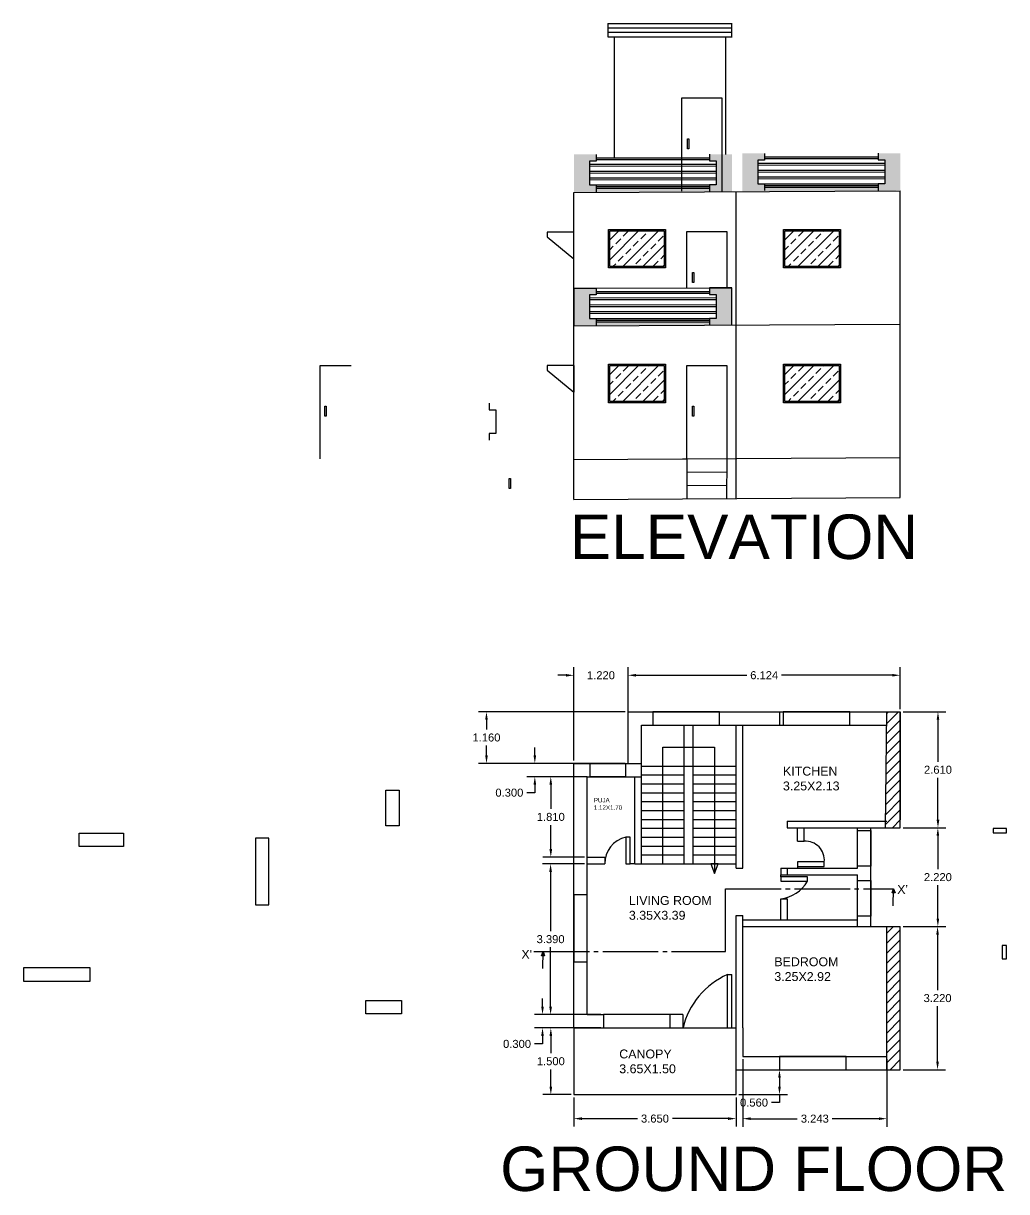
# Model space of a CAD drawing. Header units: metres. Extents: x 2481.9 to 2563.1, y 782.3 to 810.7.
# Drawn here: x 2481.89 to 2504.02, y 782.3 to 808.57 of the extents above; entities that cross this region are included whole.
import ezdxf

# ---------------------------------------------------------------- set-up
doc = ezdxf.new("R2010")
doc.units = ezdxf.units.M
doc.linetypes.add('JIS_08_25', pattern=[28, 25, -1.125, 0.75, -1.125])
doc.styles.get("Standard").update_dxf_attribs({"font": 'arial.ttf'})
doc.dimstyles.get("Standard").update_dxf_attribs({"dimtxt": 0.18, "dimasz": 0.18, "dimexe": 0.18, "dimexo": 0.0625, "dimgap": 0.09, "dimtad": 0, "dimtih": 1, "dimtoh": 1, "dimdec": 3, "dimzin": 0, "dimdsep": 46, "dimtxsty": 'Standard', "dimcen": 0.09, "dimadec": 0, "dimazin": 0, "dimtfac": 1, "dimtdec": 3, "dimtofl": 0, "dimtmove": 0, "dimatfit": 3, "dimfxl": 1, "dimtolj": 1, "dimtzin": 0, "dimarcsym": 0})

# ---------------------------------------------------------------- blocks, each defined once
blk = doc.blocks.new('*D1')
at = {"color": 0, "lineweight": -2, "transparency": 16777216}
for p, q in [((2494.277, 784.418), (2494.277, 783.761)), ((2497.927, 784.418), (2497.927, 783.761)), ((2494.457, 783.941), (2495.709, 783.941)), ((2497.747, 783.941), (2496.496, 783.941))]:
    blk.add_line(p, q, dxfattribs=at)
at = {"color": 0, "transparency": 16777216}
for points in [[(2494.457, 783.971), (2494.457, 783.911), (2494.277, 783.941)], [(2497.747, 783.971), (2497.747, 783.911), (2497.927, 783.941)]]:
    blk.add_solid(points, dxfattribs=at)
at = {"layer": 'Defpoints', "color": 0, "transparency": 16777216}
for p in [(2494.277, 784.481), (2497.927, 784.481), (2497.927, 783.941)]:
    blk.add_point(p, dxfattribs=at)
at = {"color": 0, "transparency": 16777216, "insert": (2496.102, 783.941), "char_height": 0.18, "attachment_point": 5}
blk.add_mtext('\\A1;3.650', dxfattribs=at)
blk = doc.blocks.new('*D2')
at = {"color": 0, "lineweight": -2, "transparency": 16777216}
for p, q in [((2494.215, 785.981), (2493.579, 785.981)), ((2493.759, 785.801), (2493.759, 785.413)), ((2493.759, 784.661), (2493.759, 785.049)), ((2494.215, 784.481), (2493.579, 784.481))]:
    blk.add_line(p, q, dxfattribs=at)
at = {"color": 0, "transparency": 16777216}
for points in [[(2493.729, 785.801), (2493.789, 785.801), (2493.759, 785.981)], [(2493.729, 784.661), (2493.789, 784.661), (2493.759, 784.481)]]:
    blk.add_solid(points, dxfattribs=at)
at = {"layer": 'Defpoints', "color": 0, "transparency": 16777216}
for p in [(2494.277, 785.981), (2493.759, 784.481), (2494.277, 784.481)]:
    blk.add_point(p, dxfattribs=at)
at = {"color": 0, "transparency": 16777216, "insert": (2493.759, 785.231), "char_height": 0.18, "attachment_point": 5}
blk.add_mtext('\\A1;1.500', dxfattribs=at)
blk = doc.blocks.new('*D3')
at = {"color": 0, "lineweight": -2, "transparency": 16777216}
for p, q in [((2494.515, 789.671), (2493.574, 789.671)), ((2493.754, 789.491), (2493.754, 788.158)), ((2493.754, 786.461), (2493.754, 787.794)), ((2494.515, 786.281), (2493.574, 786.281))]:
    blk.add_line(p, q, dxfattribs=at)
at = {"color": 0, "transparency": 16777216}
for points in [[(2493.724, 789.491), (2493.784, 789.491), (2493.754, 789.671)], [(2493.724, 786.461), (2493.784, 786.461), (2493.754, 786.281)]]:
    blk.add_solid(points, dxfattribs=at)
at = {"layer": 'Defpoints', "color": 0, "transparency": 16777216}
for p in [(2493.754, 789.671), (2494.577, 789.671), (2494.577, 786.281)]:
    blk.add_point(p, dxfattribs=at)
at = {"color": 0, "transparency": 16777216, "insert": (2493.754, 787.976), "char_height": 0.18, "attachment_point": 5}
blk.add_mtext('\\A1;3.390', dxfattribs=at)
blk = doc.blocks.new('*D4')
at = {"color": 0, "lineweight": -2, "transparency": 16777216}
for p, q in [((2493.572, 786.461), (2493.572, 786.641)), ((2494.883, 786.281), (2493.392, 786.281)), ((2494.883, 785.981), (2493.392, 785.981)), ((2493.572, 785.621), (2493.392, 785.621)), ((2493.572, 785.801), (2493.572, 785.621))]:
    blk.add_line(p, q, dxfattribs=at)
at = {"color": 0, "transparency": 16777216}
for points in [[(2493.542, 786.461), (2493.602, 786.461), (2493.572, 786.281)], [(2493.542, 785.801), (2493.602, 785.801), (2493.572, 785.981)]]:
    blk.add_solid(points, dxfattribs=at)
at = {"layer": 'Defpoints', "color": 0, "transparency": 16777216}
for p in [(2494.945, 786.281), (2493.572, 785.981), (2494.945, 785.981)]:
    blk.add_point(p, dxfattribs=at)
at = {"color": 0, "transparency": 16777216, "insert": (2492.999, 785.621), "char_height": 0.18, "attachment_point": 5}
blk.add_mtext('\\A1;0.300', dxfattribs=at)
blk = doc.blocks.new('*D5')
at = {"color": 0, "lineweight": -2, "transparency": 16777216}
for p, q in [((2493.399, 792.111), (2493.399, 792.291)), ((2494.579, 791.931), (2493.219, 791.931)), ((2494.579, 791.631), (2493.219, 791.631)), ((2493.399, 791.451), (2493.399, 791.271)), ((2493.399, 791.271), (2493.219, 791.271))]:
    blk.add_line(p, q, dxfattribs=at)
at = {"color": 0, "transparency": 16777216}
for points in [[(2493.369, 792.111), (2493.429, 792.111), (2493.399, 791.931)], [(2493.369, 791.451), (2493.429, 791.451), (2493.399, 791.631)]]:
    blk.add_solid(points, dxfattribs=at)
at = {"layer": 'Defpoints', "color": 0, "transparency": 16777216}
for p in [(2494.642, 791.931), (2493.399, 791.631), (2494.642, 791.631)]:
    blk.add_point(p, dxfattribs=at)
at = {"color": 0, "transparency": 16777216, "insert": (2492.826, 791.271), "char_height": 0.18, "attachment_point": 5}
blk.add_mtext('\\A1;0.300', dxfattribs=at)
blk = doc.blocks.new('*D6')
at = {"color": 0, "lineweight": -2, "transparency": 16777216}
for p, q in [((2494.515, 791.631), (2493.578, 791.631)), ((2493.758, 791.451), (2493.758, 790.908)), ((2493.758, 790.001), (2493.758, 790.544)), ((2494.515, 789.821), (2493.578, 789.821))]:
    blk.add_line(p, q, dxfattribs=at)
at = {"color": 0, "transparency": 16777216}
for points in [[(2493.728, 791.451), (2493.788, 791.451), (2493.758, 791.631)], [(2493.728, 790.001), (2493.788, 790.001), (2493.758, 789.821)]]:
    blk.add_solid(points, dxfattribs=at)
at = {"layer": 'Defpoints', "color": 0, "transparency": 16777216}
for p in [(2493.758, 791.631), (2494.577, 791.631), (2494.577, 789.821)]:
    blk.add_point(p, dxfattribs=at)
at = {"color": 0, "transparency": 16777216, "insert": (2493.758, 790.726), "char_height": 0.18, "attachment_point": 5}
blk.add_mtext('\\A1;1.810', dxfattribs=at)
blk = doc.blocks.new('*D7')
at = {"color": 0, "lineweight": -2, "transparency": 16777216}
for p, q in [((2494.277, 791.993), (2494.277, 794.091)), ((2495.497, 791.993), (2495.497, 794.091)), ((2494.097, 793.911), (2493.917, 793.911)), ((2495.677, 793.911), (2495.857, 793.911))]:
    blk.add_line(p, q, dxfattribs=at)
at = {"color": 0, "transparency": 16777216}
for points in [[(2494.097, 793.941), (2494.097, 793.881), (2494.277, 793.911)], [(2495.677, 793.941), (2495.677, 793.881), (2495.497, 793.911)]]:
    blk.add_solid(points, dxfattribs=at)
at = {"layer": 'Defpoints', "color": 0, "transparency": 16777216}
for p in [(2495.497, 793.911), (2494.277, 791.931), (2495.497, 791.931)]:
    blk.add_point(p, dxfattribs=at)
at = {"color": 0, "transparency": 16777216, "insert": (2494.887, 793.911), "char_height": 0.18, "attachment_point": 5}
blk.add_mtext('\\A1;1.220', dxfattribs=at)
blk = doc.blocks.new('*D8')
at = {"color": 0, "lineweight": -2, "transparency": 16777216}
for p, q in [((2495.435, 793.091), (2492.131, 793.091)), ((2492.311, 792.911), (2492.311, 792.693)), ((2492.311, 792.111), (2492.311, 792.329)), ((2495.435, 791.931), (2492.131, 791.931))]:
    blk.add_line(p, q, dxfattribs=at)
at = {"color": 0, "transparency": 16777216}
for points in [[(2492.281, 792.911), (2492.341, 792.911), (2492.311, 793.091)], [(2492.281, 792.111), (2492.341, 792.111), (2492.311, 791.931)]]:
    blk.add_solid(points, dxfattribs=at)
at = {"layer": 'Defpoints', "color": 0, "transparency": 16777216}
for p in [(2495.497, 793.091), (2492.311, 791.931), (2495.497, 791.931)]:
    blk.add_point(p, dxfattribs=at)
at = {"color": 0, "transparency": 16777216, "insert": (2492.311, 792.511), "char_height": 0.18, "attachment_point": 5}
blk.add_mtext('\\A1;1.160', dxfattribs=at)
blk = doc.blocks.new('*D9')
at = {"color": 0, "lineweight": -2, "transparency": 16777216}
for p, q in [((2495.497, 793.153), (2495.497, 794.092)), ((2501.622, 793.153), (2501.622, 794.092)), ((2495.677, 793.912), (2498.166, 793.912)), ((2501.442, 793.912), (2498.953, 793.912))]:
    blk.add_line(p, q, dxfattribs=at)
at = {"color": 0, "transparency": 16777216}
for points in [[(2495.677, 793.942), (2495.677, 793.882), (2495.497, 793.912)], [(2501.442, 793.942), (2501.442, 793.882), (2501.622, 793.912)]]:
    blk.add_solid(points, dxfattribs=at)
at = {"layer": 'Defpoints', "color": 0, "transparency": 16777216}
for p in [(2501.622, 793.912), (2495.497, 793.091), (2501.622, 793.091)]:
    blk.add_point(p, dxfattribs=at)
at = {"color": 0, "transparency": 16777216, "insert": (2498.56, 793.912), "char_height": 0.18, "attachment_point": 5}
blk.add_mtext('\\A1;6.124', dxfattribs=at)
blk = doc.blocks.new('*D10')
at = {"color": 0, "lineweight": -2, "transparency": 16777216}
for p, q in [((2501.684, 793.091), (2502.65, 793.091)), ((2502.47, 792.911), (2502.47, 791.968)), ((2502.47, 790.661), (2502.47, 791.604)), ((2501.684, 790.481), (2502.65, 790.481))]:
    blk.add_line(p, q, dxfattribs=at)
at = {"color": 0, "transparency": 16777216}
for points in [[(2502.44, 792.911), (2502.5, 792.911), (2502.47, 793.091)], [(2502.44, 790.661), (2502.5, 790.661), (2502.47, 790.481)]]:
    blk.add_solid(points, dxfattribs=at)
at = {"layer": 'Defpoints', "color": 0, "transparency": 16777216}
for p in [(2501.622, 793.091), (2501.622, 790.481), (2502.47, 790.481)]:
    blk.add_point(p, dxfattribs=at)
at = {"color": 0, "transparency": 16777216, "insert": (2502.47, 791.786), "char_height": 0.18, "attachment_point": 5}
blk.add_mtext('\\A1;2.610', dxfattribs=at)
blk = doc.blocks.new('*D11')
at = {"color": 0, "lineweight": -2, "transparency": 16777216}
for p, q in [((2501.684, 790.481), (2502.648, 790.481)), ((2502.468, 790.301), (2502.468, 789.553)), ((2502.468, 788.441), (2502.468, 789.189)), ((2501.684, 788.261), (2502.648, 788.261))]:
    blk.add_line(p, q, dxfattribs=at)
at = {"color": 0, "transparency": 16777216}
for points in [[(2502.438, 790.301), (2502.498, 790.301), (2502.468, 790.481)], [(2502.438, 788.441), (2502.498, 788.441), (2502.468, 788.261)]]:
    blk.add_solid(points, dxfattribs=at)
at = {"layer": 'Defpoints', "color": 0, "transparency": 16777216}
for p in [(2501.622, 790.481), (2501.622, 788.261), (2502.468, 788.261)]:
    blk.add_point(p, dxfattribs=at)
at = {"color": 0, "transparency": 16777216, "insert": (2502.468, 789.371), "char_height": 0.18, "attachment_point": 5}
blk.add_mtext('\\A1;2.220', dxfattribs=at)
blk = doc.blocks.new('*D12')
at = {"color": 0, "lineweight": -2, "transparency": 16777216}
for p, q in [((2501.684, 788.261), (2502.641, 788.261)), ((2502.461, 788.081), (2502.461, 786.833)), ((2502.461, 785.221), (2502.461, 786.469)), ((2501.684, 785.041), (2502.641, 785.041))]:
    blk.add_line(p, q, dxfattribs=at)
at = {"color": 0, "transparency": 16777216}
for points in [[(2502.431, 788.081), (2502.491, 788.081), (2502.461, 788.261)], [(2502.431, 785.221), (2502.491, 785.221), (2502.461, 785.041)]]:
    blk.add_solid(points, dxfattribs=at)
at = {"layer": 'Defpoints', "color": 0, "transparency": 16777216}
for p in [(2501.622, 788.261), (2501.622, 785.041), (2502.461, 785.041)]:
    blk.add_point(p, dxfattribs=at)
at = {"color": 0, "transparency": 16777216, "insert": (2502.461, 786.651), "char_height": 0.18, "attachment_point": 5}
blk.add_mtext('\\A1;3.220', dxfattribs=at)
blk = doc.blocks.new('*D13')
at = {"color": 0, "lineweight": -2, "transparency": 16777216}
for p, q in [((2498.077, 785.278), (2498.077, 783.76)), ((2501.32, 785.278), (2501.32, 783.76)), ((2498.257, 783.94), (2499.305, 783.94)), ((2501.14, 783.94), (2500.092, 783.94))]:
    blk.add_line(p, q, dxfattribs=at)
at = {"color": 0, "transparency": 16777216}
for points in [[(2498.257, 783.97), (2498.257, 783.91), (2498.077, 783.94)], [(2501.14, 783.97), (2501.14, 783.91), (2501.32, 783.94)]]:
    blk.add_solid(points, dxfattribs=at)
at = {"layer": 'Defpoints', "color": 0, "transparency": 16777216}
for p in [(2498.077, 785.341), (2501.32, 785.341), (2498.077, 783.94)]:
    blk.add_point(p, dxfattribs=at)
at = {"color": 0, "transparency": 16777216, "insert": (2499.699, 783.94), "char_height": 0.18, "attachment_point": 5}
blk.add_mtext('\\A1;3.243', dxfattribs=at)
blk = doc.blocks.new('*D14')
at = {"color": 0, "lineweight": -2, "transparency": 16777216}
for p, q in [((2497.99, 785.041), (2499.084, 785.041)), ((2498.904, 784.861), (2498.904, 784.661)), ((2497.99, 784.481), (2499.084, 784.481)), ((2498.904, 784.301), (2498.724, 784.301)), ((2498.904, 784.481), (2498.904, 784.301))]:
    blk.add_line(p, q, dxfattribs=at)
at = {"color": 0, "transparency": 16777216}
for points in [[(2498.874, 784.861), (2498.934, 784.861), (2498.904, 785.041)], [(2498.874, 784.661), (2498.934, 784.661), (2498.904, 784.481)]]:
    blk.add_solid(points, dxfattribs=at)
at = {"layer": 'Defpoints', "color": 0, "transparency": 16777216}
for p in [(2497.927, 785.041), (2497.927, 784.481), (2498.904, 784.481)]:
    blk.add_point(p, dxfattribs=at)
at = {"color": 0, "transparency": 16777216, "insert": (2498.331, 784.301), "char_height": 0.18, "attachment_point": 5}
blk.add_mtext('\\A1;0.560', dxfattribs=at)

msp = doc.modelspace()

# ---------------------------------------------------------------- hatches: boundary and pattern name
at = {"linetype": 'JIS_08_25'}
h = msp.add_hatch(color=256, dxfattribs=at)
h.dxf.hatch_style = 1
h.paths.add_polyline_path([(2494.6274, 805.4734), (2494.7774, 805.4734), (2494.7774, 805.6234), (2494.2774, 805.6234), (2494.2774, 804.7701), (2497.333, 804.7879), (2497.333, 804.8622), (2494.7785, 804.8622), (2494.7785, 804.9372), (2494.6285, 804.9372)])
h = msp.add_hatch(color=256, dxfattribs=at)
h.dxf.hatch_style = 1
h.paths.add_polyline_path([(2497.483, 804.9391), (2497.333, 804.9391), (2497.333, 804.7879), (2497.833, 804.7908), (2497.833, 805.6291), (2497.333, 805.6283), (2497.333, 805.4791), (2497.483, 805.4791)])
h = msp.add_hatch(color=256, dxfattribs=at)
h.dxf.hatch_style = 1
h.paths.add_polyline_path([(2498.4161, 805.4966), (2498.5661, 805.4966), (2498.5661, 805.6466), (2498.0661, 805.6466), (2498.0661, 804.7933), (2501.1217, 804.8111), (2501.1217, 804.8853), (2498.5672, 804.8853), (2498.5672, 804.9603), (2498.4172, 804.9603)])
h = msp.add_hatch(color=256, dxfattribs=at)
h.dxf.hatch_style = 1
h.paths.add_polyline_path([(2501.2717, 804.9623), (2501.1217, 804.9623), (2501.1217, 804.8111), (2501.6217, 804.814), (2501.6217, 805.6523), (2501.1217, 805.6515), (2501.1217, 805.5023), (2501.2717, 805.5023)])
h = msp.add_hatch(color=256, dxfattribs=at)
h.dxf.hatch_style = 1
h.paths.add_polyline_path([(2494.6274, 802.4702), (2494.7774, 802.4702), (2494.7774, 802.6202), (2494.2774, 802.6202), (2494.2774, 801.7668), (2497.333, 801.7846), (2497.333, 801.8589), (2494.7785, 801.8589), (2494.7785, 801.9339), (2494.6285, 801.9339)])
h = msp.add_hatch(color=256, dxfattribs=at)
h.dxf.hatch_style = 1
h.paths.add_polyline_path([(2497.483, 801.9358), (2497.333, 801.9358), (2497.333, 801.7846), (2497.833, 801.7876), (2497.833, 802.6258), (2497.333, 802.625), (2497.333, 802.4758), (2497.483, 802.4758)])
h = msp.add_hatch()
h.set_pattern_fill('ANSI31', color=256, scale=0.05)
h.paths.add_polyline_path([(2501.6217, 793.0909), (2501.32, 793.0909), (2501.2917, 790.4809), (2501.6217, 790.4809)])
h = msp.add_hatch()
h.set_pattern_fill('ANSI31', color=256, scale=0.05)
h.paths.add_polyline_path([(2501.6217, 788.2609), (2501.32, 788.2609), (2501.32, 785.0409), (2501.6217, 785.0409)])

# ---------------------------------------------------------------- linework, layer by layer
at = {"color": 7, "linetype": 'JIS_08_25', "true_color": 0xffffff}
for p, q in [((2495.0428, 808.5721), (2497.8428, 808.5721)), ((2495.0428, 808.5721), (2495.0428, 808.2721)), ((2495.0428, 808.4721), (2497.8428, 808.4721)), ((2495.0428, 808.3721), (2497.8428, 808.3721)), ((2495.0428, 808.2721), (2497.8428, 808.2721)), ((2495.1915, 805.5484), (2495.1928, 808.2721)), ((2497.6928, 808.2721), (2497.6917, 805.6231)), ((2494.7774, 805.5484), (2497.333, 805.5484)), ((2497.333, 805.6291), (2497.333, 805.4791)), ((2498.5661, 805.5716), (2501.1217, 805.5716)), ((2498.5661, 805.5316), (2501.1217, 805.5316)), ((2501.1217, 805.6523), (2501.1217, 805.5023)), ((2494.6276, 805.4027), (2497.483, 805.4086)), ((2494.6276, 805.3627), (2497.4831, 805.3686)), ((2494.7774, 805.5084), (2497.333, 805.5084)), ((2497.333, 805.4791), (2497.483, 805.4791)), ((2497.483, 805.4791), (2497.483, 804.9391)), ((2498.4162, 805.4259), (2501.2717, 805.4318)), ((2498.4163, 805.3859), (2501.2717, 805.3918)), ((2498.4165, 805.2685), (2501.272, 805.2744)), ((2501.1217, 805.5023), (2501.2717, 805.5023)), ((2501.2717, 805.5023), (2501.2717, 804.9623)), ((2494.6276, 805.095), (2497.483, 805.1009)), ((2494.6276, 805.055), (2497.4831, 805.0609)), ((2494.6279, 805.2453), (2497.4833, 805.2512)), ((2494.628, 805.2053), (2497.4834, 805.2112)), ((2498.4162, 805.1182), (2501.2717, 805.1241)), ((2498.4163, 805.0782), (2501.2717, 805.0841)), ((2498.4166, 805.2285), (2501.2721, 805.2344)), ((2494.7785, 804.9372), (2497.333, 804.9391)), ((2494.7785, 804.9022), (2497.3341, 804.9022)), ((2494.7785, 804.8622), (2497.3341, 804.8622)), ((2497.483, 804.9391), (2497.333, 804.9391)), ((2497.333, 804.9391), (2497.333, 804.7891)), ((2497.933, 797.8882), (2497.933, 804.7876)), ((2498.5672, 804.9603), (2501.1217, 804.9623)), ((2498.5672, 804.9253), (2501.1228, 804.9253)), ((2498.5672, 804.8853), (2501.1228, 804.8853)), ((2501.2717, 804.9623), (2501.1217, 804.9623)), ((2501.1217, 804.9623), (2501.1217, 804.8123)), ((2494.6276, 802.3994), (2497.483, 802.4053)), ((2494.7774, 802.5452), (2497.333, 802.5452)), ((2494.7774, 802.5052), (2497.333, 802.5052)), ((2497.833, 802.6258), (2497.333, 802.6258)), ((2497.333, 802.6258), (2497.333, 802.4758)), ((2497.333, 802.4758), (2497.483, 802.4758)), ((2497.483, 802.4758), (2497.483, 801.9358)), ((2494.6276, 802.3594), (2497.4831, 802.3653)), ((2494.6279, 802.242), (2497.4833, 802.2479)), ((2494.628, 802.202), (2497.4834, 802.2079)), ((2494.6276, 802.0917), (2497.483, 802.0976)), ((2494.6276, 802.0517), (2497.4831, 802.0576)), ((2494.7785, 801.9339), (2497.333, 801.9358)), ((2494.7785, 801.8989), (2497.3341, 801.8989)), ((2494.7785, 801.8589), (2497.3341, 801.8589)), ((2497.483, 801.9358), (2497.333, 801.9358)), ((2497.333, 801.9358), (2497.333, 801.7858)), ((2492.5225, 799.8845), (2492.5228, 799.3482)), ((2501.4369, 789.0159), (2501.4709, 789.1124)), ((2501.5051, 789.0159), (2501.4369, 789.0159)), ((2501.4656, 788.7261), (2501.4709, 789.1124)), ((2501.4709, 789.1124), (2501.5051, 789.0159)), ((2493.5512, 787.6056), (2493.5852, 787.7022)), ((2493.58, 787.3158), (2493.5852, 787.7022)), ((2493.5852, 787.7022), (2493.6195, 787.6056)), ((2493.6195, 787.6056), (2493.5512, 787.6056)), ((2496.7274, 786.2819), (2496.7274, 785.9809))]:
    msp.add_line(p, q, dxfattribs=at)
for p, q in [((2497.833, 808.2721), (2497.833, 808.5721)), ((2496.7069, 804.7951), (2496.7069, 806.8951)), ((2496.7069, 806.8951), (2497.6069, 806.8951)), ((2497.6069, 806.8951), (2497.6063, 804.8009)), ((2494.2774, 804.7669), (2501.6217, 804.8085)), ((2494.2774, 797.8668), (2494.2774, 804.7669)), ((2501.6217, 797.9098), (2501.6217, 804.8085)), ((2494.2774, 803.8739), (2493.6774, 803.8739)), ((2493.6774, 803.8739), (2493.6774, 803.7739)), ((2495.0539, 803.9367), (2496.3396, 803.9367)), ((2495.0539, 803.0726), (2495.0539, 803.9367)), ((2495.0839, 803.9067), (2496.3096, 803.9067)), ((2495.0839, 803.1026), (2495.0839, 803.9067)), ((2496.3096, 803.9067), (2496.3096, 803.1026)), ((2496.3396, 803.9367), (2496.3396, 803.0726)), ((2496.8174, 802.6242), (2496.8174, 803.8888)), ((2496.8174, 803.8888), (2497.7174, 803.8888)), ((2497.7174, 803.8888), (2497.7171, 802.6256)), ((2498.9944, 803.9353), (2500.2802, 803.9353)), ((2498.9944, 803.0711), (2498.9944, 803.9353)), ((2499.0244, 803.9053), (2500.2502, 803.9053)), ((2499.0244, 803.1011), (2499.0244, 803.9053)), ((2500.2502, 803.9053), (2500.2502, 803.1011)), ((2500.2802, 803.9353), (2500.2802, 803.0711)), ((2496.3396, 803.0726), (2495.0539, 803.0726)), ((2496.3096, 803.1026), (2495.0839, 803.1026)), ((2500.2802, 803.0711), (2498.9944, 803.0711)), ((2500.2502, 803.1011), (2499.0244, 803.1011)), ((2497.833, 801.7877), (2497.833, 802.6258)), ((2494.2774, 801.7668), (2501.6217, 801.8096)), ((2488.5725, 798.7811), (2488.5725, 800.8811)), ((2488.5725, 800.8811), (2489.2683, 800.8811)), ((2494.2774, 800.8749), (2493.6774, 800.8749)), ((2493.6774, 800.8749), (2493.6774, 800.7749)), ((2495.0539, 800.9049), (2496.3396, 800.9049)), ((2495.0539, 800.0407), (2495.0539, 800.9049)), ((2495.0839, 800.8749), (2496.3096, 800.8749)), ((2495.0839, 800.0707), (2495.0839, 800.8749)), ((2496.3096, 800.8749), (2496.3096, 800.0707)), ((2496.3396, 800.9049), (2496.3396, 800.0407)), ((2496.8174, 798.7811), (2496.8174, 800.8811)), ((2496.8174, 800.8811), (2497.7174, 800.8811)), ((2497.7174, 800.8811), (2497.7168, 798.7869)), ((2498.9944, 800.9049), (2500.2802, 800.9049)), ((2498.9944, 800.0407), (2498.9944, 800.9049)), ((2499.0244, 800.8749), (2500.2502, 800.8749)), ((2499.0244, 800.0707), (2499.0244, 800.8749)), ((2500.2502, 800.8749), (2500.2502, 800.0707)), ((2500.2802, 800.9049), (2500.2802, 800.0407)), ((2496.3396, 800.0407), (2495.0539, 800.0407)), ((2496.3096, 800.0707), (2495.0839, 800.0707)), ((2500.2802, 800.0407), (2498.9944, 800.0407)), ((2500.2502, 800.0707), (2499.0244, 800.0707)), ((2494.2721, 798.7668), (2501.6164, 798.8098)), ((2496.7274, 798.7811), (2496.8174, 798.7811)), ((2496.8169, 798.4817), (2497.7158, 798.4869)), ((2496.8165, 798.1817), (2497.7147, 798.1869)), ((2494.2774, 797.8668), (2501.6217, 797.9098)), ((2495.4974, 793.0909), (2501.6217, 793.0909)), ((2495.4974, 791.9309), (2495.4974, 793.0909)), ((2498.9057, 793.0909), (2498.9057, 792.7909)), ((2501.2917, 790.4809), (2501.32, 793.0909)), ((2501.6217, 790.4809), (2501.6217, 793.0909)), ((2501.6217, 793.0909), (2501.6217, 790.6584)), ((2495.7974, 789.6709), (2495.7974, 792.7909)), ((2495.7974, 792.7909), (2501.32, 792.7909)), ((2496.7624, 789.6709), (2496.7624, 792.7909)), ((2496.9624, 789.6709), (2496.9624, 792.7909)), ((2497.9274, 789.5709), (2497.9274, 792.7909)), ((2498.0774, 789.5709), (2498.0774, 792.7909)), ((2496.2799, 789.6709), (2496.2799, 792.2961)), ((2496.2799, 792.2961), (2497.4449, 792.2961)), ((2497.4449, 792.2961), (2497.4449, 789.4552)), ((2494.2774, 785.9809), (2494.2774, 791.9309)), ((2494.2774, 791.9309), (2495.7974, 791.9309)), ((2494.2774, 791.6309), (2494.2774, 791.9309)), ((2495.7974, 791.8709), (2497.9274, 791.8709)), ((2494.5774, 786.2809), (2494.5774, 791.6309)), ((2494.5774, 791.6309), (2495.7974, 791.6309)), ((2495.6474, 789.6709), (2495.6474, 791.6309)), ((2495.7974, 791.6709), (2496.7624, 791.6709)), ((2496.9624, 791.6709), (2497.9274, 791.6709)), ((2495.7974, 791.4709), (2496.7624, 791.4709)), ((2496.9624, 791.4709), (2497.9274, 791.4709)), ((2495.7974, 791.2709), (2496.7624, 791.2709)), ((2496.9624, 791.2709), (2497.9274, 791.2709)), ((2495.7974, 791.0709), (2496.7624, 791.0709)), ((2495.7974, 790.8709), (2496.7624, 790.8709)), ((2496.9624, 791.0709), (2497.9274, 791.0709)), ((2496.9624, 790.8709), (2497.9274, 790.8709)), ((2495.7974, 790.6709), (2496.7624, 790.6709)), ((2496.9624, 790.6709), (2497.9274, 790.6709)), ((2499.0774, 790.6309), (2501.32, 790.6309)), ((2499.0774, 790.6309), (2499.0774, 790.4809)), ((2495.7974, 790.4709), (2496.7624, 790.4709)), ((2496.9624, 790.4709), (2497.9274, 790.4709)), ((2499.0774, 790.4809), (2500.9617, 790.4809)), ((2499.3117, 790.18), (2499.3117, 790.4809)), ((2499.4617, 790.18), (2499.4617, 790.4809)), ((2500.6617, 789.5709), (2500.6617, 790.4809)), ((2500.9617, 788.2609), (2500.9617, 790.4809)), ((2500.9617, 790.4809), (2501.6217, 790.4809)), ((2503.7155, 790.4655), (2503.7155, 790.3655)), ((2504.0155, 790.4655), (2503.7155, 790.4655)), ((2503.7155, 790.3655), (2504.0155, 790.3655)), ((2504.0155, 790.3655), (2504.0155, 790.4655)), ((2495.5467, 790.2711), (2495.4467, 790.2711)), ((2495.4467, 790.2711), (2495.4467, 789.6711)), ((2495.5467, 789.6711), (2495.5467, 790.2711)), ((2495.7974, 790.2709), (2496.7624, 790.2709)), ((2495.7974, 790.0709), (2496.7624, 790.0709)), ((2496.9624, 790.2709), (2497.9274, 790.2709)), ((2496.9624, 790.0709), (2497.9274, 790.0709)), ((2499.3117, 790.18), (2499.4617, 790.18)), ((2494.5774, 789.8209), (2494.9743, 789.8209)), ((2494.9743, 789.8209), (2494.9743, 789.6709)), ((2495.7974, 789.8709), (2496.7624, 789.8709)), ((2496.9624, 789.8709), (2497.9274, 789.8709)), ((2494.5774, 789.6709), (2494.9743, 789.6709)), ((2495.4467, 789.6711), (2495.5467, 789.6711)), ((2495.6474, 789.6709), (2495.5474, 789.6709)), ((2495.6474, 789.6709), (2495.7974, 789.6709)), ((2495.7974, 789.6709), (2496.7624, 789.6709)), ((2496.7624, 789.6709), (2497.9274, 789.6709)), ((2497.5227, 789.6716), (2497.3608, 789.6709)), ((2497.3608, 789.6709), (2497.4449, 789.4552)), ((2497.4449, 789.4552), (2497.5227, 789.6716)), ((2497.9274, 789.5709), (2498.0774, 789.5709)), ((2498.9317, 789.5709), (2500.6617, 789.5709)), ((2498.9317, 789.5709), (2498.9317, 789.4209)), ((2499.0817, 789.4209), (2499.0817, 789.5709)), ((2499.3116, 789.7142), (2499.3116, 789.6142)), ((2499.9116, 789.7142), (2499.3116, 789.7142)), ((2499.3116, 789.6142), (2499.9116, 789.6142)), ((2499.3116, 789.6142), (2499.3116, 789.5709)), ((2499.9116, 789.6142), (2499.9116, 789.7142)), ((2498.9317, 789.4209), (2500.6617, 789.4209)), ((2498.9322, 789.3777), (2498.9317, 789.4209)), ((2499.5322, 789.3777), (2498.9322, 789.3777)), ((2498.9322, 789.3777), (2498.9322, 789.2777)), ((2498.9322, 789.2777), (2499.5322, 789.2777)), ((2499.5322, 789.2777), (2499.5322, 789.3777)), ((2500.6617, 788.2609), (2500.6617, 789.4209)), ((2497.692, 788.9168), (2497.692, 789.1124)), ((2498.9317, 788.4109), (2498.9317, 788.8841)), ((2498.9317, 788.8841), (2499.0817, 788.8841)), ((2499.0817, 788.4109), (2499.0817, 788.8841)), ((2497.9274, 784.4809), (2497.9274, 788.5109)), ((2497.9274, 788.5109), (2498.0774, 788.5109)), ((2498.0774, 785.9809), (2498.0774, 788.5109)), ((2498.0774, 788.4109), (2500.6617, 788.4109)), ((2498.0774, 788.2609), (2501.6217, 788.2609)), ((2501.32, 785.0409), (2501.32, 788.2609)), ((2501.6217, 785.0409), (2501.6217, 788.2609)), ((2497.9274, 786.2819), (2497.9274, 787.7819)), ((2504.0155, 787.8348), (2503.9155, 787.8348)), ((2503.9155, 787.8348), (2503.9155, 787.5348)), ((2504.0155, 787.5348), (2504.0155, 787.8348)), ((2503.9155, 787.5348), (2504.0155, 787.5348)), ((2497.733, 785.9809), (2497.733, 787.1809)), ((2497.733, 787.1809), (2497.833, 787.1809)), ((2497.833, 785.9809), (2497.833, 787.1809)), ((2494.5774, 786.2809), (2494.9453, 786.2809)), ((2496.7274, 786.2819), (2496.4453, 786.2809)), ((2494.2774, 785.9809), (2496.733, 785.9809)), ((2494.2774, 785.9809), (2494.2774, 784.4809)), ((2496.733, 785.9809), (2497.933, 785.9809)), ((2498.0774, 785.9809), (2498.0774, 785.3409)), ((2498.0774, 785.3409), (2501.32, 785.3409)), ((2497.9274, 785.0409), (2501.6217, 785.0409)), ((2494.2774, 784.4809), (2497.9274, 784.4809))]:
    msp.add_line(p, q)
at = {"color": 0}
for p, q in [((2493.6774, 803.7739), (2494.2774, 803.2739)), ((2494.2774, 800.8749), (2494.2774, 800.2749)), ((2493.6774, 800.7749), (2494.2774, 800.2749))]:
    msp.add_line(p, q, dxfattribs=at)
at = {"linetype": 'Continuous'}
for p, q in [((2495.0839, 803.7045), (2495.2862, 803.9067)), ((2495.0839, 803.2555), (2495.7352, 803.9067)), ((2495.2203, 803.6164), (2495.3325, 803.7286)), ((2495.38, 803.1026), (2496.1842, 803.9067)), ((2495.3887, 803.7847), (2495.5009, 803.897)), ((2495.7816, 803.7286), (2495.8938, 803.8409)), ((2495.9499, 803.897), (2495.9597, 803.9067)), ((2496.1744, 803.6725), (2496.2867, 803.7847)), ((2499.0244, 803.703), (2499.2267, 803.9053)), ((2499.0244, 803.254), (2499.6757, 803.9053)), ((2499.1608, 803.6149), (2499.2731, 803.7271)), ((2499.3206, 803.1011), (2500.1247, 803.9053)), ((2499.3292, 803.7833), (2499.4415, 803.8955)), ((2499.7221, 803.7271), (2499.8343, 803.8394)), ((2499.8905, 803.8955), (2499.9002, 803.9053)), ((2500.115, 803.671), (2500.2272, 803.7833)), ((2495.0839, 803.48), (2495.1642, 803.5602)), ((2495.4448, 803.3918), (2495.557, 803.5041)), ((2495.6132, 803.5602), (2495.7254, 803.6725)), ((2495.829, 803.1026), (2496.3096, 803.5832)), ((2495.8377, 803.3357), (2495.9499, 803.448)), ((2496.0061, 803.5041), (2496.1183, 803.6164)), ((2499.0244, 803.4785), (2499.1047, 803.5588)), ((2499.3853, 803.3904), (2499.4976, 803.5026)), ((2499.5537, 803.5588), (2499.666, 803.671)), ((2499.7696, 803.1011), (2500.2502, 803.5817)), ((2499.7782, 803.3343), (2499.8905, 803.4465)), ((2499.9466, 803.5026), (2500.0589, 803.6149)), ((2495.1555, 803.1026), (2495.2203, 803.1673)), ((2495.2764, 803.2235), (2495.3887, 803.3357)), ((2495.6693, 803.1673), (2495.7816, 803.2796)), ((2496.0622, 803.1112), (2496.1744, 803.2235)), ((2496.2306, 803.2796), (2496.3096, 803.3587)), ((2499.0961, 803.1011), (2499.1608, 803.1659)), ((2499.217, 803.222), (2499.3292, 803.3343)), ((2499.6098, 803.1659), (2499.7221, 803.2781)), ((2500.0027, 803.1097), (2500.115, 803.222)), ((2500.1711, 803.2781), (2500.2502, 803.3572)), ((2495.6045, 803.1026), (2495.6132, 803.1112)), ((2496.278, 803.1026), (2496.3096, 803.1342)), ((2499.5451, 803.1011), (2499.5537, 803.1097)), ((2500.2186, 803.1011), (2500.2502, 803.1327)), ((2495.0839, 800.6726), (2495.2862, 800.8749)), ((2495.0839, 800.2236), (2495.7352, 800.8749)), ((2495.38, 800.0707), (2496.1842, 800.8749)), ((2495.3887, 800.7529), (2495.5009, 800.8651)), ((2495.7816, 800.6968), (2495.8938, 800.809)), ((2495.9499, 800.8651), (2495.9597, 800.8749)), ((2499.0244, 800.6726), (2499.2267, 800.8749)), ((2499.0244, 800.2236), (2499.6757, 800.8749)), ((2499.3206, 800.0707), (2500.1247, 800.8749)), ((2499.3292, 800.7529), (2499.4415, 800.8651)), ((2499.7221, 800.6968), (2499.8343, 800.809)), ((2499.8905, 800.8651), (2499.9002, 800.8749)), ((2495.2203, 800.5845), (2495.3325, 800.6968)), ((2495.6132, 800.5284), (2495.7254, 800.6406)), ((2495.829, 800.0707), (2496.3096, 800.5513)), ((2496.0061, 800.4722), (2496.1183, 800.5845)), ((2496.1744, 800.6406), (2496.2867, 800.7529)), ((2499.1608, 800.5845), (2499.2731, 800.6968)), ((2499.5537, 800.5284), (2499.666, 800.6406)), ((2499.7696, 800.0707), (2500.2502, 800.5513)), ((2499.9466, 800.4722), (2500.0589, 800.5845)), ((2500.115, 800.6406), (2500.2272, 800.7529)), ((2495.0839, 800.4481), (2495.1642, 800.5284)), ((2495.2764, 800.1916), (2495.3887, 800.3039)), ((2495.4448, 800.36), (2495.557, 800.4722)), ((2495.8377, 800.3039), (2495.9499, 800.4161)), ((2496.2306, 800.2477), (2496.3096, 800.3268)), ((2499.0244, 800.4481), (2499.1047, 800.5284)), ((2499.217, 800.1916), (2499.3292, 800.3039)), ((2499.3853, 800.36), (2499.4976, 800.4722)), ((2499.7782, 800.3039), (2499.8905, 800.4161)), ((2500.1711, 800.2477), (2500.2502, 800.3268)), ((2495.1555, 800.0707), (2495.2203, 800.1355)), ((2495.6045, 800.0707), (2495.6132, 800.0794)), ((2495.6693, 800.1355), (2495.7816, 800.2477)), ((2496.0622, 800.0794), (2496.1744, 800.1916)), ((2496.278, 800.0707), (2496.3096, 800.1023)), ((2499.0961, 800.0707), (2499.1608, 800.1355)), ((2499.5451, 800.0707), (2499.5537, 800.0794)), ((2499.6098, 800.1355), (2499.7221, 800.2477)), ((2500.0027, 800.0794), (2500.115, 800.1916)), ((2500.2186, 800.0707), (2500.2502, 800.1023))]:
    msp.add_line(p, q, dxfattribs=at)
at = {"color": 7, "true_color": 0xffffff}
for p, q in [((2494.2774, 802.6202), (2497.833, 802.6258)), ((2494.2774, 802.6202), (2494.2774, 801.7668)), ((2494.2774, 802.6202), (2494.7774, 802.6202)), ((2492.3721, 800.0341), (2492.3725, 799.8841)), ((2492.3725, 799.8841), (2492.5225, 799.8845)), ((2492.5228, 799.3482), (2492.3728, 799.3478)), ((2492.3728, 799.3478), (2492.3732, 799.1978)), ((2496.8174, 798.7811), (2496.816, 797.8816)), ((2497.7168, 798.7869), (2497.7137, 797.8869))]:
    msp.add_line(p, q, dxfattribs=at)
at = {"color": 242, "true_color": 0xcd2027}
msp.add_line((2494.2774, 800.2749), (2494.2774, 800.2749), dxfattribs=at)
at = {"linetype": 'JIS_08_25', "ltscale": 0.05}
for p, q in [((2497.692, 789.1124), (2501.4709, 789.1124)), ((2497.692, 787.7022), (2497.692, 788.9168)), ((2493.3763, 787.7022), (2497.2188, 787.7022))]:
    msp.add_line(p, q, dxfattribs=at)
at = {"ltscale": 0.05}
msp.add_line((2497.2188, 787.7022), (2497.692, 787.7022), dxfattribs=at)
for points in [[(2496.8356, 805.9786), (2496.8653, 805.9786), (2496.8653, 805.7527), (2496.8356, 805.7527)], [(2496.9461, 802.9723), (2496.9758, 802.9723), (2496.9758, 802.7464), (2496.9461, 802.7464)], [(2488.671, 799.9646), (2488.7007, 799.9646), (2488.7007, 799.7387), (2488.671, 799.7387)], [(2496.9461, 799.9646), (2496.9758, 799.9646), (2496.9758, 799.7387), (2496.9461, 799.7387)], [(2492.8222, 798.337), (2492.8519, 798.337), (2492.8519, 798.1112), (2492.8222, 798.1112)], [(2490.3435, 791.3257), (2490.3435, 790.5257), (2490.0435, 790.5257), (2490.0435, 791.3257)], [(2483.1446, 790.362), (2484.1446, 790.362), (2484.1446, 790.062), (2483.1446, 790.062)], [(2487.1102, 790.2478), (2487.1102, 788.7478), (2487.4102, 788.7478), (2487.4102, 790.2478)], [(2481.8902, 787.0358), (2483.3902, 787.0358), (2483.3902, 787.3358), (2481.8902, 787.3358)], [(2489.5953, 786.5942), (2490.3953, 786.5942), (2490.3953, 786.2942), (2489.5953, 786.2942)]]:
    msp.add_lwpolyline(points, close=True)
at = {"color": 7, "linetype": 'JIS_08_25', "true_color": 0xffffff}
for points in [[(2494.7774, 805.6234), (2494.7774, 805.4734), (2494.6274, 805.4734), (2494.6285, 804.9372), (2494.7785, 804.9372), (2494.7785, 804.7872)], [(2498.5661, 805.6466), (2498.5661, 805.4966), (2498.4161, 805.4966), (2498.4172, 804.9603), (2498.5672, 804.9603), (2498.5672, 804.8103)], [(2494.7774, 802.6202), (2494.7774, 802.4702), (2494.6274, 802.4702), (2494.6285, 801.9339), (2494.7785, 801.9339), (2494.7785, 801.7839)]]:
    msp.add_lwpolyline(points, dxfattribs=at)
at = {"color": 85, "true_color": 0x58ba48}
for points in [[(2496.0549, 792.7909), (2497.5549, 792.7909), (2497.5549, 793.0909), (2496.0549, 793.0909)], [(2498.9878, 792.7909), (2500.4878, 792.7909), (2500.4878, 793.0909), (2498.9878, 793.0909)], [(2494.6416, 791.9309), (2495.4416, 791.9309), (2495.4416, 791.6309), (2494.6416, 791.6309)], [(2500.9617, 790.4178), (2500.9617, 789.6178), (2500.6617, 789.6178), (2500.6617, 790.4178)], [(2500.9617, 789.2958), (2500.9617, 788.4958), (2500.6617, 788.4958), (2500.6617, 789.2958)], [(2494.2774, 788.9706), (2494.2774, 787.4706), (2494.5774, 787.4706), (2494.5774, 788.9706)], [(2494.9453, 785.9809), (2496.4453, 785.9809), (2496.4453, 786.2809), (2494.9453, 786.2809)], [(2498.9057, 785.0409), (2500.4057, 785.0409), (2500.4057, 785.3409), (2498.9057, 785.3409)]]:
    msp.add_lwpolyline(points, close=True, dxfattribs=at)
at = {"color": 30, "true_color": 0xf26722}
for centre, radius, start, end in [((2495.5778, 789.6819), 0.6036, 102.54449, 181.03972), ((2499.4868, 789.7541), 0.4267, 354.63866, 93.3802), ((2498.8258, 789.7005), 0.8233, 277.3869, 329.09384), ((2498.4448, 785.5711), 1.7601, 113.85195, 166.5369)]:
    msp.add_arc(centre, radius, start, end, dxfattribs=at)
at = {"layer": 'Defpoints'}
for p, q in [((2501.6201, 804.5585), (2501.6217, 804.5585)), ((2501.6207, 804.6585), (2501.6217, 804.6585))]:
    msp.add_line(p, q, dxfattribs=at)

# ---------------------------------------------------------------- texts
at = {"color": 7, "linetype": 'JIS_08_25', "true_color": 0xffffff, "attachment_point": 1}
for s, width, insert, char_height in [('ELEVATION', 4.812715, (2494.185, 797.5263), 1), ("X'", 0.201951, (2501.5529, 789.1954), 0.2), ("X'", 0.201951, (2493.0967, 787.7362), 0.2)]:
    msp.add_mtext_dynamic_manual_height_columns(s, width=width, gutter_width=12.5, heights=[0], dxfattribs=dict(at, insert=insert, char_height=char_height))
at = {"color": 41, "true_color": 0xf4ee51, "attachment_point": 1}
for s, width, heights, insert, char_height in [('KITCHEN 3.25X2.13', 1.778809, [0.5411], (2498.982, 791.8557), 0.2), ('PUJA 1.12X1.70', 0.799651, [0], (2494.7267, 791.1531), 0.1), ('LIVING ROOM 3.35X3.39', 2.081736, [0], (2495.5154, 788.9475), 0.2), ('BEDROOM 3.25X2.92', 1.778809, [0], (2498.7879, 787.5688), 0.2), ('CANOPY\\P3.65X1.50', 1.778809, [0], (2495.2987, 785.4952), 0.2)]:
    msp.add_mtext_dynamic_manual_height_columns(s, width=width, gutter_width=12.5, heights=heights, dxfattribs=dict(at, insert=insert, char_height=char_height))
at = {"insert": (2492.6194, 783.3135), "char_height": 1, "attachment_point": 1}
msp.add_mtext_dynamic_manual_height_columns('GROUND FLOOR', width=12.458735, gutter_width=12.5, heights=[0], dxfattribs=at)

# ---------------------------------------------------------------- dimensions: what is measured, and where the dimension line sits
at = {"color": 152, "true_color": 0x2776bb}
for base, p1, p2, picture, middle in [((2495.4974, 793.911), (2494.2774, 791.9309), (2495.4974, 791.9309), '*D7', (2494.8874, 793.911)), ((2501.6217, 793.9122), (2495.4974, 793.0909), (2501.6217, 793.0909), '*D9', (2498.5595, 793.9122)), ((2498.0774, 783.9403), (2501.32, 785.3409), (2498.0774, 785.3409), '*D13', (2499.6987, 783.9403)), ((2497.9274, 783.9409), (2494.2774, 784.4809), (2497.9274, 784.4809), '*D1', (2496.1024, 783.9409))]:
    dim = msp.add_linear_dim(base=base, p1=p1, p2=p2, dimstyle='Standard', dxfattribs=at)
    dim.commit()
    dim.dimension.update_dxf_attribs({"geometry": picture, "text_midpoint": middle})
at = {"color": 240, "true_color": 0xed1f24}
for base, p1, p2, picture, middle in [((2492.3114, 791.9309), (2495.4974, 793.0909), (2495.4974, 791.9309), '*D8', (2492.3114, 792.5109)), ((2502.4704, 790.4809), (2501.6217, 793.0909), (2501.6217, 790.4809), '*D10', (2502.4704, 791.7859)), ((2493.3989, 791.6309), (2494.6416, 791.9309), (2494.6416, 791.6309), '*D5', (2492.8255, 791.2709)), ((2493.7584, 791.6309), (2494.5774, 789.8209), (2494.5774, 791.6309), '*D6', (2493.7584, 790.7259)), ((2502.4675, 788.2609), (2501.6217, 790.4809), (2501.6217, 788.2609), '*D11', (2502.4675, 789.3709)), ((2493.7542, 789.6709), (2494.5774, 786.2809), (2494.5774, 789.6709), '*D3', (2493.7542, 787.9759)), ((2502.4614, 785.0409), (2501.6217, 788.2609), (2501.6217, 785.0409), '*D12', (2502.4614, 786.6509)), ((2493.5723, 785.9809), (2494.9453, 786.2809), (2494.9453, 785.9809), '*D4', (2492.9989, 785.6209)), ((2493.7591, 784.4809), (2494.2774, 785.9809), (2494.2774, 784.4809), '*D2', (2493.7591, 785.2309))]:
    dim = msp.add_linear_dim(base=base, p1=p1, p2=p2, angle=90, dimstyle='Standard', dxfattribs=at)
    dim.commit()
    dim.dimension.update_dxf_attribs({"geometry": picture, "text_midpoint": middle})
dim = msp.add_linear_dim(base=(2498.9041, 784.4809), p1=(2497.9274, 785.0409), p2=(2497.9274, 784.4809), angle=90, dimstyle='Standard')
dim.commit()
dim.dimension.update_dxf_attribs({"geometry": '*D14', "text_midpoint": (2498.3307, 784.3009)})

doc.saveas('drawing.dxf')
